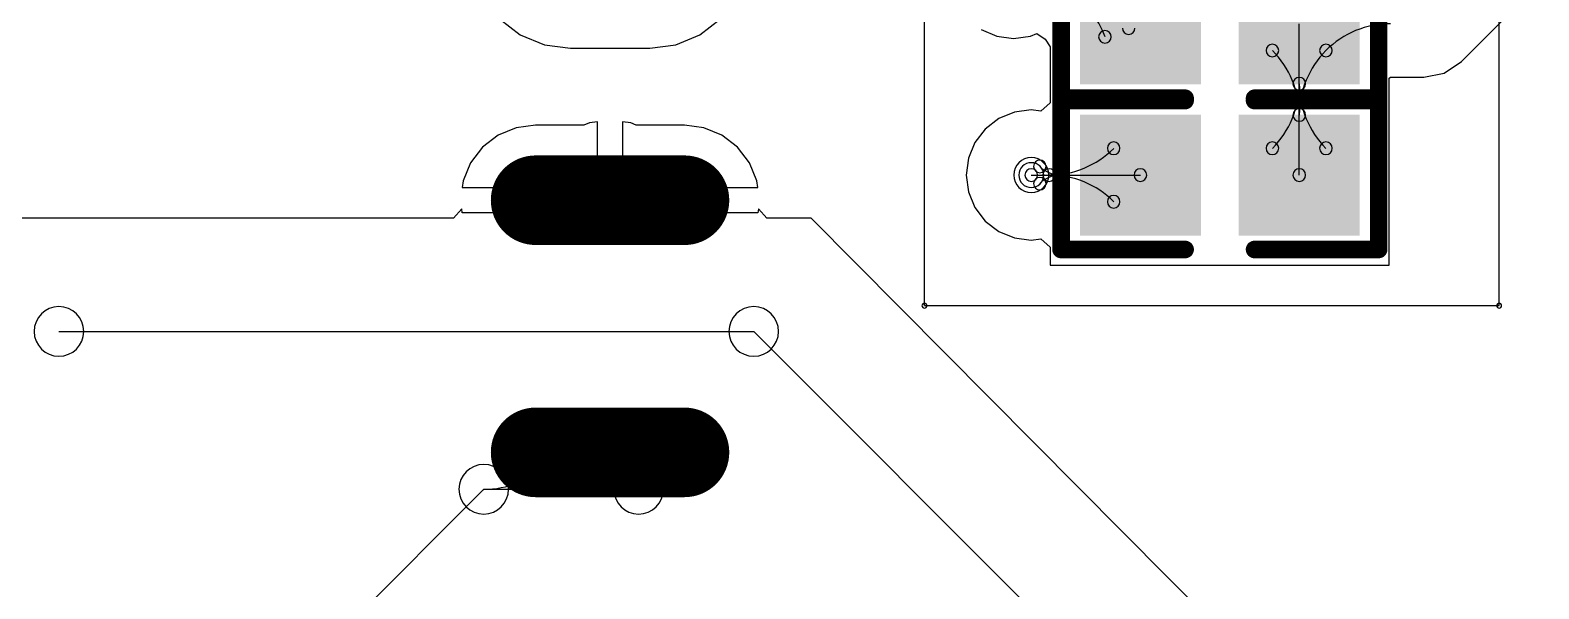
# Model space of a CAD drawing. Header units: inches. Extents: x 32166 to 66782, y 2386 to 7162.
# Drawn here: x 33347.4 to 33469, y 3342.8 to 3387.8 of the extents above; entities that cross this region are included whole.
import ezdxf

# ---------------------------------------------------------------- set-up
doc = ezdxf.new("R2010")
doc.units = ezdxf.units.IN
doc.header["$LTSCALE"] = 0.64311
doc.header["$MEASUREMENT"] = 0
for name, color, linetype in [('BOTTOMLAYER', 5, 'CONTINUOUS'), ('BOTTOMOVERLAY', 54, 'CONTINUOUS'), ('BOTTOMPASTE', 16, 'CONTINUOUS'), ('BOTTOMSOLDER', 6, 'CONTINUOUS'), ('KEEPOUTLAYER', 6, 'CONTINUOUS'), ('MULTILAYER', 9, 'CONTINUOUS')]:
    doc.layers.add(name, color=color, linetype=linetype)

msp = doc.modelspace()

# ---------------------------------------------------------------- linework, layer by layer
at = {"layer": 'BOTTOMLAYER'}
for p, q in [((33462.79, 3385.27), (33469.03, 3391.51)), ((33385.26, 3388.7), (33386.93, 3387.41)), ((33401.4, 3387.41), (33403.07, 3388.7)), ((33424.07, 3387.83), (33425.34, 3387.3)), ((33449.72, 3376.11), (33449.72, 3388.31)), ((33386.93, 3387.41), (33388.88, 3386.61)), ((33388.88, 3386.61), (33390.97, 3386.33)), ((33397.37, 3386.33), (33399.46, 3386.61)), ((33399.46, 3386.61), (33401.4, 3387.41)), ((33425.34, 3387.3), (33426.69, 3387.12)), ((33426.69, 3387.12), (33428.05, 3387.3)), ((33428.05, 3387.3), (33428.57, 3387.52)), ((33428.57, 3387.52), (33429.25, 3387.06)), ((33429.25, 3387.06), (33429.65, 3386.45)), ((33390.97, 3386.33), (33397.37, 3386.33)), ((33429.65, 3386.45), (33429.65, 3383.38)), ((33459.75, 3384.01), (33461.4, 3384.33)), ((33461.4, 3384.33), (33462.79, 3385.27)), ((33429.65, 3383.38), (33429.65, 3381.93)), ((33456.98, 3383.91), (33457.08, 3383.99)), ((33456.98, 3381.04), (33456.98, 3383.91)), ((33457.08, 3383.99), (33457.08, 3384.01)), ((33457.08, 3384.01), (33459.75, 3384.01)), ((33457.08, 3383.99), (33457.08, 3383.99)), ((33429.65, 3381.93), (33428.89, 3381.26)), ((33425.5, 3380.66), (33424.41, 3379.82)), ((33426.76, 3381.18), (33425.5, 3380.66)), ((33428.12, 3381.36), (33426.76, 3381.18)), ((33428.89, 3381.26), (33428.12, 3381.36)), ((33456.98, 3368.85), (33456.98, 3381.04)), ((33385.14, 3379.32), (33383.89, 3378.36)), ((33386.6, 3379.93), (33385.14, 3379.32)), ((33388.17, 3380.13), (33386.6, 3379.93)), ((33392.05, 3380.13), (33388.17, 3380.13)), ((33392.5, 3380.32), (33392.05, 3380.13)), ((33393.15, 3380.4), (33392.5, 3380.32)), ((33393.15, 3375.1), (33393.15, 3380.4)), ((33395.84, 3380.32), (33395.18, 3380.4)), ((33395.18, 3380.4), (33395.18, 3375.1)), ((33396.28, 3380.13), (33395.84, 3380.32)), ((33400.17, 3380.13), (33396.28, 3380.13)), ((33401.73, 3379.93), (33400.17, 3380.13)), ((33403.19, 3379.32), (33401.73, 3379.93)), ((33404.45, 3378.36), (33403.19, 3379.32)), ((33424.41, 3379.82), (33423.58, 3378.74)), ((33383.89, 3378.36), (33382.93, 3377.11)), ((33405.41, 3377.11), (33404.45, 3378.36)), ((33423.58, 3378.74), (33423.05, 3377.47)), ((33382.93, 3377.11), (33382.32, 3375.65)), ((33406.01, 3375.65), (33405.41, 3377.11)), ((33423.05, 3377.47), (33422.87, 3376.11)), ((33382.32, 3375.65), (33382.25, 3375.1)), ((33406.08, 3375.1), (33406.01, 3375.65)), ((33422.87, 3376.11), (33423.05, 3374.76)), ((33428.12, 3376.11), (33436.92, 3376.11)), ((33382.25, 3375.1), (33393.15, 3375.1)), ((33395.18, 3375.1), (33406.08, 3375.1)), ((33423.05, 3374.76), (33423.58, 3373.49)), ((33382.21, 3373.39), (33381.54, 3372.63)), ((33382.25, 3373.07), (33382.21, 3373.39)), ((33406.13, 3373.39), (33406.09, 3373.07)), ((33406.8, 3372.63), (33406.13, 3373.39)), ((33423.58, 3373.49), (33424.41, 3372.4)), ((33381.54, 3372.63), (33343.7, 3372.63)), ((33406.09, 3373.07), (33382.25, 3373.07)), ((33410.38, 3372.63), (33406.8, 3372.63)), ((33450.99, 3331.75), (33410.38, 3372.63)), ((33424.41, 3372.4), (33425.5, 3371.57)), ((33425.5, 3371.57), (33426.76, 3371.05)), ((33426.76, 3371.05), (33428.12, 3370.87)), ((33428.12, 3370.87), (33428.89, 3370.97)), ((33428.89, 3370.97), (33429.65, 3370.3)), ((33429.65, 3370.3), (33429.65, 3368.85)), ((33429.65, 3368.85), (33456.98, 3368.85)), ((33373.21, 3340.01), (33383.99, 3350.79)), ((33383.99, 3350.79), (33396.47, 3350.79))]:
    msp.add_line(p, q, dxfattribs=at)
at = {"layer": 'BOTTOMLAYER', "const_width": 5.6}
for points in [[(33388.17, 3374.08), (33400.17, 3374.08)], [(33388.17, 3353.76), (33400.17, 3353.76)]]:
    msp.add_lwpolyline(points, dxfattribs=at)
at = {"layer": 'BOTTOMLAYER', "const_width": 2.8}
for points in [[(33388.17, 3372.68, 1), (33388.17, 3375.48, 1)], [(33400.17, 3372.68, 1), (33400.17, 3375.48, 1)], [(33388.17, 3352.36, 1), (33388.17, 3355.16, 1)], [(33400.17, 3352.36, 1), (33400.17, 3355.16, 1)]]:
    msp.add_lwpolyline(points, format="xyb", close=True, dxfattribs=at)
at = {"layer": 'BOTTOMLAYER'}
for centre, radius, start, end in [((33426.7, 3384.51), 7.86, 20.352, 90), ((33435.97, 3387.95), 0.508, 180, 0), ((33457.08, 3380.95), 7.36, 90, 135), ((33434.06, 3387.25), 0.508, 0, 180), ((33434.06, 3387.25), 0.508, 180, 0), ((33447.56, 3386.15), 0.508, 0, 180), ((33451.87, 3386.15), 0.508, 0, 180), ((33451.87, 3386.15), 0.508, 0, 180), ((33447.56, 3386.15), 0.508, 180, 0), ((33442.36, 3380.95), 7.36, 360, 45), ((33457.08, 3380.95), 7.36, 135, 180), ((33451.87, 3386.15), 0.508, 180, 0), ((33451.87, 3386.15), 0.508, 180, 0), ((33442.36, 3383.47), 7.36, 315, 0), ((33449.72, 3383.47), 0.508, 0, 180), ((33449.72, 3383.47), 0.508, 0, 180), ((33449.72, 3383.47), 0.508, 180, 0), ((33449.72, 3383.47), 0.508, 180, 0), ((33457.08, 3383.47), 7.36, 180, 225), ((33449.72, 3380.95), 0.508, 0, 180), ((33449.72, 3380.95), 0.508, 0, 180), ((33449.72, 3380.95), 0.508, 180, 0), ((33449.72, 3380.95), 0.508, 180, 0), ((33429.56, 3383.47), 7.36, 270, 315), ((33434.76, 3378.27), 0.508, 0, 180), ((33434.76, 3378.27), 0.508, 180, 0), ((33447.56, 3378.27), 0.508, 0, 180), ((33447.56, 3378.27), 0.508, 180, 0), ((33451.87, 3378.27), 0.508, 0, 180), ((33451.87, 3378.27), 0.508, 180, 0), ((33428.12, 3376.11), 1, 0, 180), ((33428.81, 3376.81), 0.508, 0, 180), ((33428.12, 3376.11), 1, 180, 0), ((33428.12, 3376.11), 0.508, 0, 180), ((33428.12, 3376.11), 0.508, 180, 0), ((33428.81, 3376.81), 0.508, 180, 0), ((33428.81, 3375.42), 0.508, 0, 180), ((33430.49, 3378.49), 2.38, 224.9996, 269.9996), ((33430.49, 3373.74), 2.38, 90.0004, 135.0004), ((33429.56, 3376.11), 0.508, 0, 180), ((33429.56, 3376.11), 0.508, 0, 180), ((33429.56, 3376.11), 0.508, 180, 0), ((33429.56, 3376.11), 0.508, 180, 0), ((33429.56, 3368.76), 7.36, 45, 90), ((33430.49, 3376.11), 0.508, 0, 180), ((33430.49, 3376.11), 0.508, 0, 180), ((33430.49, 3376.11), 0.508, 180, 0), ((33430.49, 3376.11), 0.508, 180, 0), ((33436.92, 3376.11), 0.508, 0, 180), ((33436.92, 3376.11), 0.508, 180, 0), ((33449.72, 3376.11), 0.508, 0, 180), ((33449.72, 3376.11), 0.508, 180, 0), ((33428.81, 3375.42), 0.508, 180, 0), ((33434.76, 3373.96), 0.508, 0, 180), ((33434.76, 3373.96), 0.508, 180, 0), ((33389.03, 3352.93), 2, 0, 180), ((33383.99, 3350.79), 2, 0, 180), ((33383.99, 3350.79), 2, 0, 180), ((33383.99, 3350.79), 2, 0, 180), ((33383.99, 3357.78), 7, 270, 316.085), ((33389.03, 3352.93), 2, 180, 0), ((33396.47, 3350.79), 2, 0, 180), ((33383.99, 3350.79), 2, 180, 0), ((33383.99, 3350.79), 2, 180, 0), ((33383.99, 3350.79), 2, 180, 0), ((33396.47, 3350.79), 2, 180, 0)]:
    msp.add_arc(centre, radius, start, end, dxfattribs=at)
for points in [[(33432.85, 3384.24), (33440.98, 3384.24), (33432.85, 3392.37), (33440.98, 3392.37)], [(33445.65, 3384.24), (33453.78, 3384.24), (33445.65, 3392.37), (33453.78, 3392.37)], [(33440.98, 3380.18), (33432.85, 3380.18), (33440.98, 3372.05), (33432.85, 3372.05)], [(33453.78, 3380.18), (33445.65, 3380.18), (33453.78, 3372.05), (33445.65, 3372.05)]]:
    msp.add_solid(points, dxfattribs=at)
at = {"layer": 'BOTTOMOVERLAY'}
for p, q in [((33465.83, 3365.59), (33465.83, 3463.91)), ((33419.51, 3365.59), (33419.51, 3453.75)), ((33419.51, 3365.59), (33465.83, 3365.59))]:
    msp.add_line(p, q, dxfattribs=at)
at = {"layer": 'BOTTOMOVERLAY', "const_width": 1.42}
for points in [[(33430.52, 3382.31), (33430.52, 3394.31)], [(33456.12, 3382.31), (33456.12, 3394.31)], [(33430.52, 3382.31), (33440.52, 3382.31)], [(33446.12, 3382.31), (33456.12, 3382.31)], [(33430.52, 3370.11), (33430.52, 3382.11)], [(33430.52, 3382.11), (33440.52, 3382.11)], [(33446.12, 3382.11), (33456.12, 3382.11)], [(33456.12, 3370.11), (33456.12, 3382.11)], [(33430.52, 3370.11), (33440.52, 3370.11)], [(33446.12, 3370.11), (33456.12, 3370.11)]]:
    msp.add_lwpolyline(points, dxfattribs=at)
at = {"layer": 'BOTTOMOVERLAY', "const_width": 0.711}
for points in [[(33430.52, 3381.95, 1), (33430.52, 3382.66, 1)], [(33430.52, 3381.95, 1), (33430.52, 3382.66, 1)], [(33440.52, 3381.95, 1), (33440.52, 3382.66, 1)], [(33446.12, 3381.95, 1), (33446.12, 3382.66, 1)], [(33456.12, 3381.95, 1), (33456.12, 3382.66, 1)], [(33456.12, 3381.95, 1), (33456.12, 3382.66, 1)], [(33430.52, 3382.47, 1), (33430.52, 3381.76, 1)], [(33430.52, 3382.47, 1), (33430.52, 3381.76, 1)], [(33440.52, 3382.47, 1), (33440.52, 3381.76, 1)], [(33446.12, 3382.47, 1), (33446.12, 3381.76, 1)], [(33456.12, 3382.47, 1), (33456.12, 3381.76, 1)], [(33456.12, 3382.47, 1), (33456.12, 3381.76, 1)], [(33430.52, 3370.47, 1), (33430.52, 3369.76, 1)], [(33430.52, 3370.47, 1), (33430.52, 3369.76, 1)], [(33440.52, 3370.47, 1), (33440.52, 3369.76, 1)], [(33446.12, 3370.47, 1), (33446.12, 3369.76, 1)], [(33456.12, 3370.47, 1), (33456.12, 3369.76, 1)], [(33456.12, 3370.47, 1), (33456.12, 3369.76, 1)]]:
    msp.add_lwpolyline(points, format="xyb", close=True, dxfattribs=at)
at = {"layer": 'BOTTOMOVERLAY'}
for centre, start, end in [((33419.51, 3365.59), 0, 180), ((33419.51, 3365.59), 0, 180), ((33419.51, 3365.59), 180, 0), ((33419.51, 3365.59), 180, 0), ((33465.83, 3365.59), 0, 180), ((33465.83, 3365.59), 0, 180), ((33465.83, 3365.59), 180, 0), ((33465.83, 3365.59), 180, 0)]:
    msp.add_arc(centre, 0.2, start, end, dxfattribs=at)
at = {"layer": 'BOTTOMPASTE'}
for points in [[(33432.85, 3384.24), (33440.98, 3384.24), (33432.85, 3392.37), (33440.98, 3392.37)], [(33445.65, 3384.24), (33453.78, 3384.24), (33445.65, 3392.37), (33453.78, 3392.37)], [(33440.98, 3380.18), (33432.85, 3380.18), (33440.98, 3372.05), (33432.85, 3372.05)], [(33453.78, 3380.18), (33445.65, 3380.18), (33453.78, 3372.05), (33445.65, 3372.05)]]:
    msp.add_solid(points, dxfattribs=at)
at = {"layer": 'BOTTOMSOLDER', "const_width": 7.23}
for points in [[(33388.17, 3374.08), (33400.17, 3374.08)], [(33388.17, 3353.76), (33400.17, 3353.76)]]:
    msp.add_lwpolyline(points, dxfattribs=at)
at = {"layer": 'BOTTOMSOLDER', "const_width": 3.61}
for points in [[(33388.17, 3372.28, 1), (33388.17, 3375.89, 1)], [(33400.17, 3372.28, 1), (33400.17, 3375.89, 1)], [(33388.17, 3351.96, 1), (33388.17, 3355.57, 1)], [(33400.17, 3351.96, 1), (33400.17, 3355.57, 1)]]:
    msp.add_lwpolyline(points, format="xyb", close=True, dxfattribs=at)
at = {"layer": 'BOTTOMSOLDER'}
for start, end in [(0, 180), (180, 0)]:
    msp.add_arc((33428.12, 3376.11), 1.41, start, end, dxfattribs=at)
for points in [[(33432.04, 3383.43), (33441.8, 3383.43), (33432.04, 3393.18), (33441.8, 3393.18)], [(33444.84, 3383.43), (33454.6, 3383.43), (33444.84, 3393.18), (33454.6, 3393.18)], [(33441.8, 3380.99), (33432.04, 3380.99), (33441.8, 3371.24), (33432.04, 3371.24)], [(33454.6, 3380.99), (33444.84, 3380.99), (33454.6, 3371.24), (33444.84, 3371.24)]]:
    msp.add_solid(points, dxfattribs=at)
at = {"layer": 'KEEPOUTLAYER'}
for p, q in [((33349.75, 3363.51), (33405.75, 3363.51)), ((33405.75, 3363.51), (33429.75, 3339.51))]:
    msp.add_line(p, q, dxfattribs=at)
for centre, start, end in [((33349.75, 3363.51), 0, 180), ((33405.75, 3363.51), 0, 180), ((33405.75, 3363.51), 0, 180), ((33349.75, 3363.51), 180, 0), ((33405.75, 3363.51), 180, 0), ((33405.75, 3363.51), 180, 0)]:
    msp.add_arc(centre, 2, start, end, dxfattribs=at)
at = {"layer": 'MULTILAYER', "const_width": 5.6}
for points in [[(33388.17, 3374.08), (33400.17, 3374.08)], [(33388.17, 3353.76), (33400.17, 3353.76)]]:
    msp.add_lwpolyline(points, dxfattribs=at)
at = {"layer": 'MULTILAYER', "const_width": 2.8}
for points in [[(33388.17, 3372.68, 1), (33388.17, 3375.48, 1)], [(33400.17, 3372.68, 1), (33400.17, 3375.48, 1)], [(33388.17, 3352.36, 1), (33388.17, 3355.16, 1)], [(33400.17, 3352.36, 1), (33400.17, 3355.16, 1)]]:
    msp.add_lwpolyline(points, format="xyb", close=True, dxfattribs=at)
at = {"layer": 'MULTILAYER'}
for start, end in [(0, 180), (180, 0)]:
    msp.add_arc((33428.12, 3376.11), 1, start, end, dxfattribs=at)

doc.saveas('drawing.dxf')
